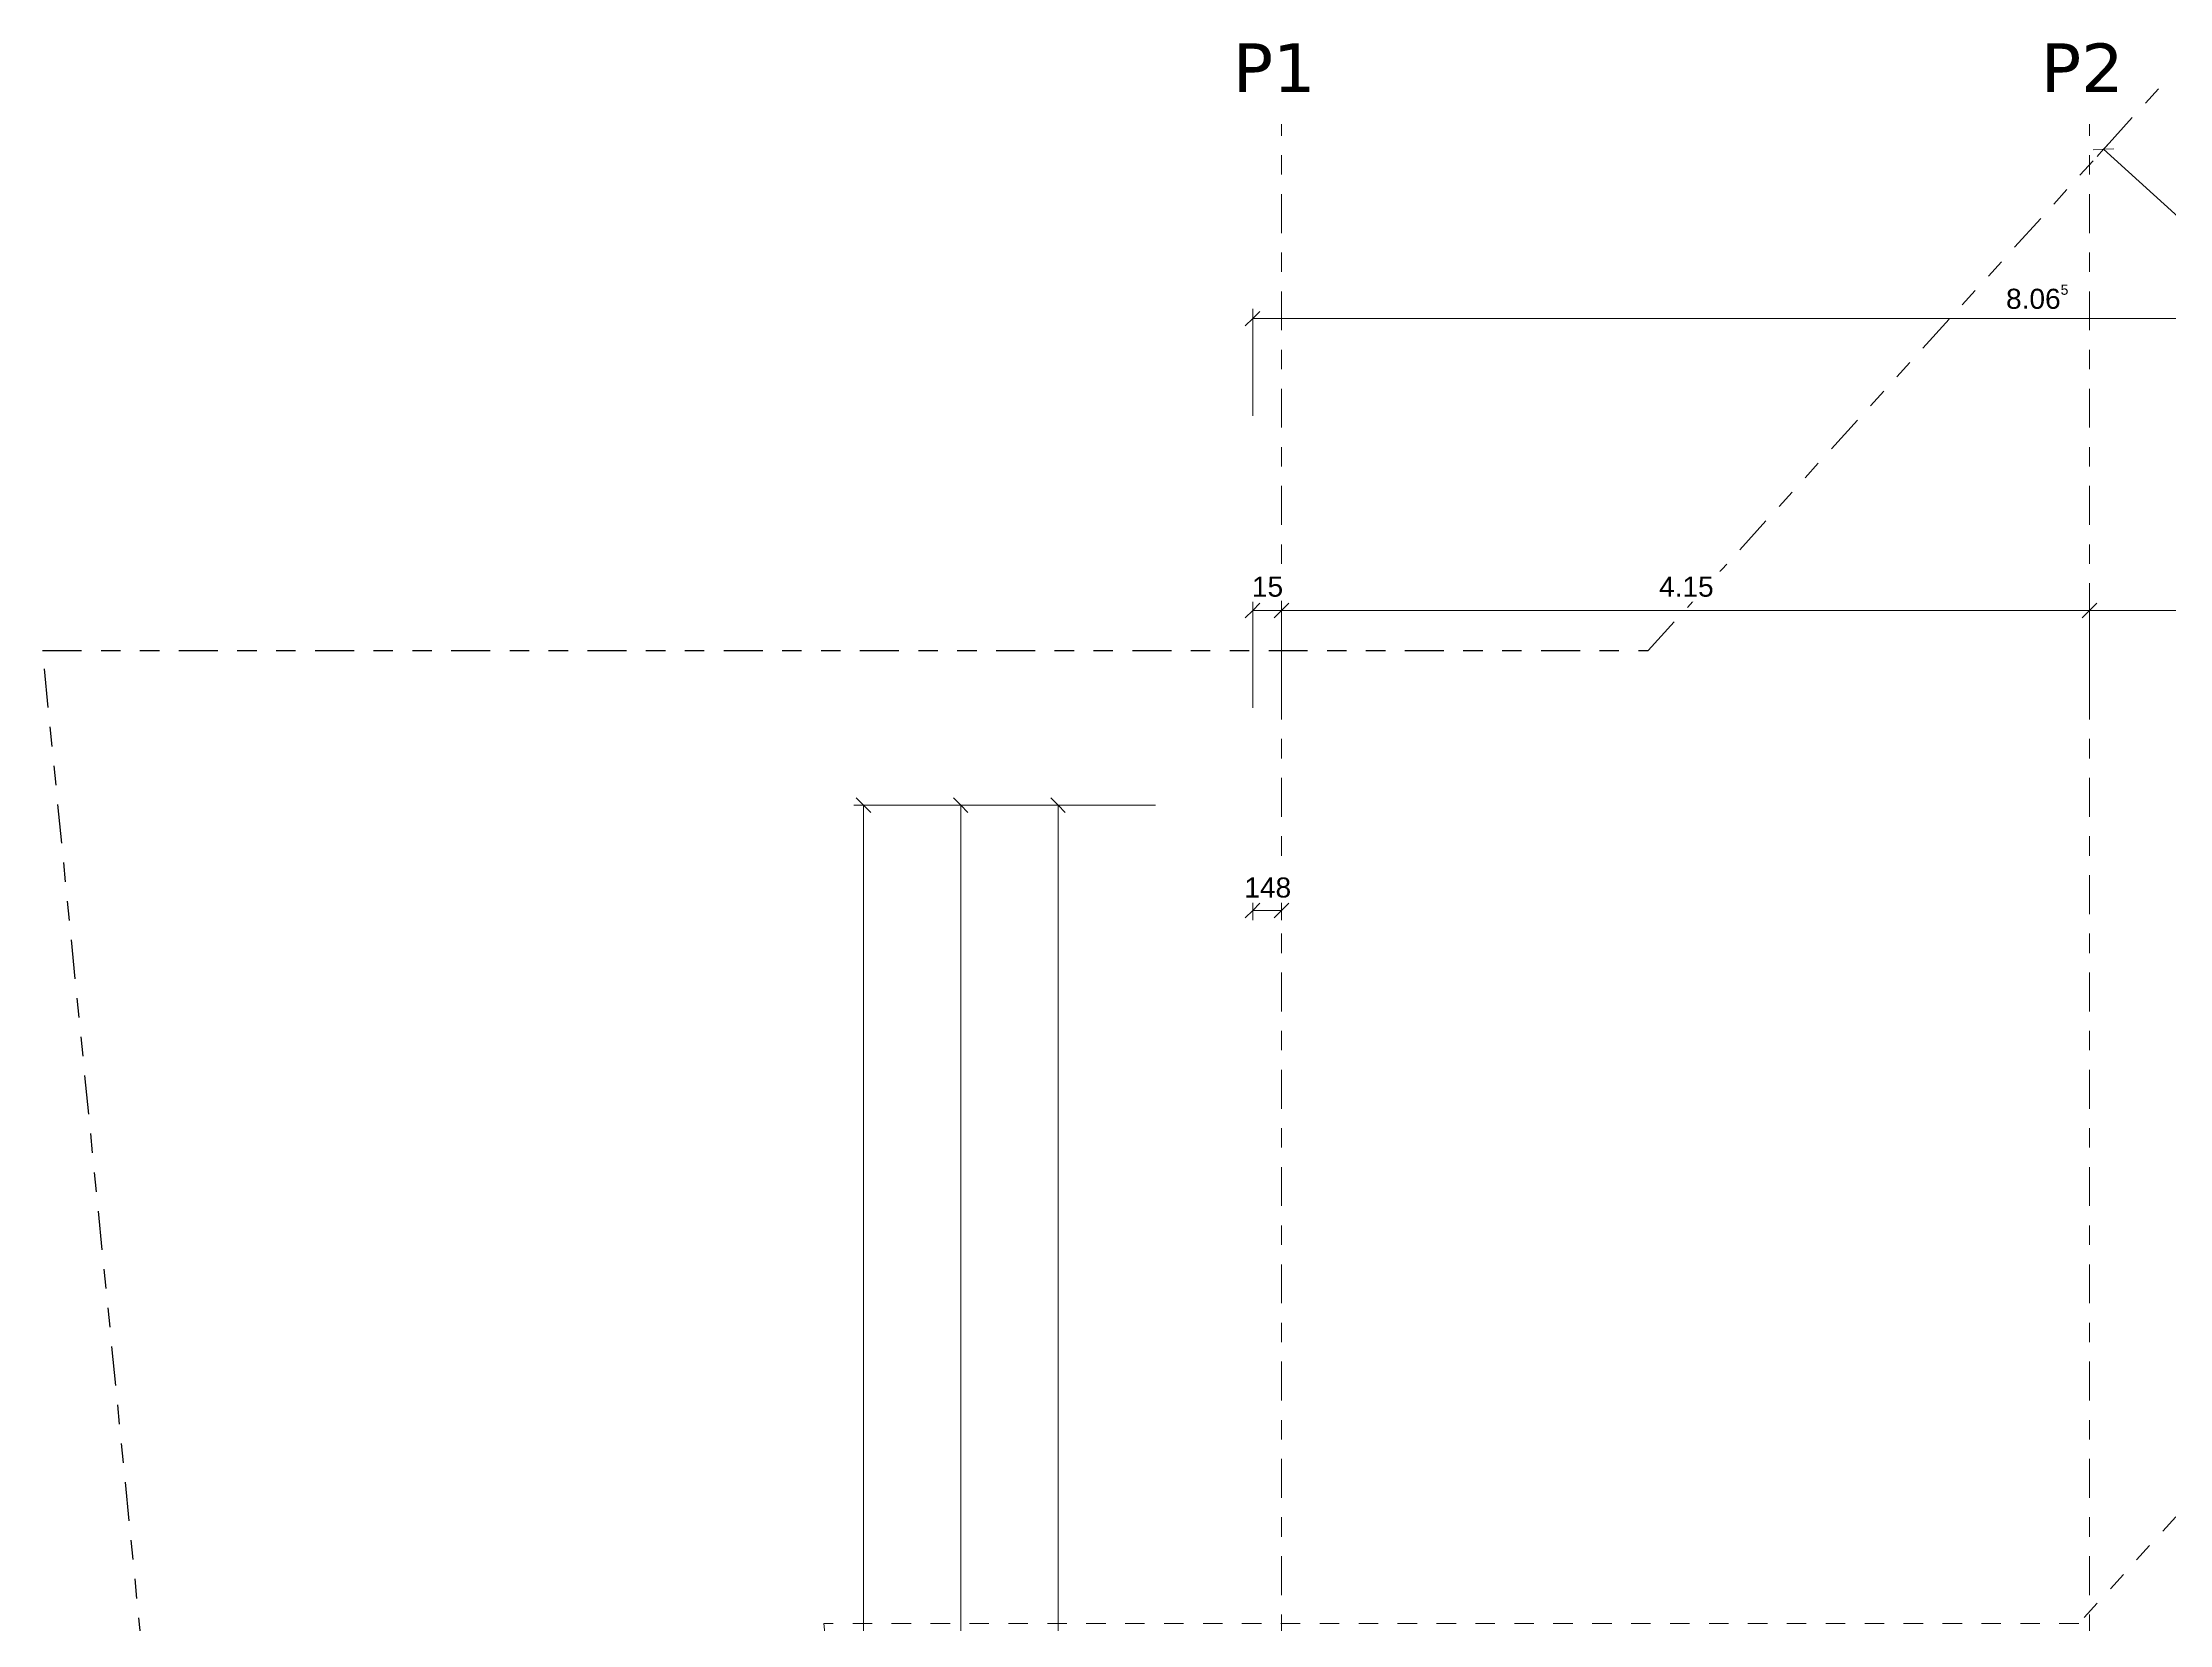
# Model space of a CAD drawing. Header units: metres. Extents: x -86 to 44, y -23 to 39.
# Drawn here: x -84.23 to -73.3, y 27.19 to 35.32 of the extents above; entities that cross this region are included whole.
import ezdxf

# ---------------------------------------------------------------- set-up
doc = ezdxf.new("R2010")
doc.units = ezdxf.units.M
for name, pattern in [('_Grundgrenze_', [0.45, 0.2, -0.05, 0.05, -0.05, 0.05, -0.05]), ('_Rasterlinie_', [0.375, 0.2, -0.05, 0.075, -0.05]), ('_Strichliert - Fein_', [0.15, 0.1, -0.05])]:
    doc.linetypes.add(name, pattern=pattern)
for name, color, linetype, lineweight in [('A-____-____-DIMS', 7, 'Continuous', 5), ('A-____-____-DIMS-50', 7, 'Continuous', 5), ('S-GRID-____-OTLN', 7, 'Continuous', 5)]:
    doc.layers.add(name, color=color, linetype=linetype, lineweight=lineweight)
for name, color, linetype, lineweight, true_color in [('A-DETL-____-OTLN', 5, 'Continuous', 9, 0x0000ff), ('C-PROP-LINE-OTLN', 7, '_Grundgrenze_', 25, 0x800000), ('S-GRID-____-IDEN', 7, 'Continuous', 9, 0x5555aa)]:
    doc.layers.add(name, color=color, linetype=linetype, lineweight=lineweight, true_color=true_color)
doc.styles.add('Arial_B', font='arial.ttf', dxfattribs={"height": 0.103175})
doc.styles.add('Verdana_B', font='verdana.ttf', dxfattribs={"height": 0.25})
doc.dimstyles.new('SUB_Ausbau', dxfattribs={"dimscale": 0.3048, "dimtxt": 0.102026, "dimasz": 0.246063, "dimexe": 0.164042, "dimexo": 0.0625, "dimgap": 0.123031, "dimtad": 1, "dimrnd": 0.005, "dimzin": 0, "dimdsep": 46, "dimtxsty": 'Arial_B', "dimblk1": 'OBLIQUE', "dimblk2": 'OBLIQUE', "dimsah": 1, "dimcen": 0.09, "dimazin": 0, "dimtfac": 1, "dimtdec": 4, "dimtix": 1, "dimtmove": 0, "dimatfit": 3, "dimfxl": 0.164042, "dimfxlon": 1, "dimtvp": 1, "dimtfill": 1, "dimtolj": 1, "dimtzin": 0, "dimarcsym": 2})
doc.dimstyles.new('SUB_Rohbau', dxfattribs={"dimscale": 0.3048, "dimtxt": 0.102026, "dimasz": 0.246063, "dimexe": 0.164042, "dimexo": 0.0625, "dimgap": 0.123031, "dimtad": 1, "dimdec": 0, "dimlfac": 1000, "dimzin": 0, "dimdsep": 46, "dimtxsty": 'Arial_B', "dimblk1": 'OBLIQUE', "dimblk2": 'OBLIQUE', "dimsah": 1, "dimcen": 0.09, "dimazin": 0, "dimtfac": 1, "dimtdec": 4, "dimtix": 1, "dimtmove": 0, "dimatfit": 3, "dimfxl": 0.164042, "dimfxlon": 1, "dimtvp": 1, "dimtfill": 1, "dimtolj": 1, "dimtzin": 0, "dimarcsym": 2})
doc.dimstyles.new('SUB_Rohbau_Aussen_Vermassung', dxfattribs={"dimscale": 0.3048, "dimtxt": 0.102026, "dimasz": 0.246063, "dimexe": 0.164042, "dimexo": 0.0625, "dimgap": 0.123031, "dimtad": 1, "dimrnd": 0.005, "dimzin": 0, "dimdsep": 46, "dimtxsty": 'Arial_B', "dimblk1": 'OBLIQUE', "dimblk2": 'OBLIQUE', "dimsah": 1, "dimcen": 0.09, "dimazin": 0, "dimtfac": 1, "dimtdec": 4, "dimtix": 1, "dimtmove": 0, "dimatfit": 3, "dimfxl": 1.64042, "dimfxlon": 1, "dimtvp": 1, "dimtfill": 1, "dimtolj": 1, "dimtzin": 0, "dimarcsym": 2})
doc.dimstyles.new('SUB_Rohbau_Aussen_Vermassung_1', dxfattribs={"dimscale": 0.3048, "dimtxt": 0.102026, "dimasz": 0.246063, "dimexe": 0.164042, "dimexo": 0.0625, "dimgap": 0.123031, "dimtad": 1, "dimdec": 1, "dimlfac": 100, "dimrnd": 0.5, "dimdsep": 46, "dimtxsty": 'Arial_B', "dimblk1": 'OBLIQUE', "dimblk2": 'OBLIQUE', "dimsah": 1, "dimcen": 0.09, "dimazin": 0, "dimtfac": 1, "dimtdec": 4, "dimtix": 1, "dimtmove": 0, "dimatfit": 3, "dimfxl": 1.64042, "dimfxlon": 1, "dimtvp": 1, "dimtfill": 1, "dimtolj": 1, "dimtzin": 0, "dimarcsym": 2})

# ---------------------------------------------------------------- blocks, each defined once
blk = doc.blocks.new('Family - ___-13919876--01_UG_OK_FFB_AF')
at = {"layer": 'C-PROP-LINE-OTLN'}
for p, q in [((-75.976, 32.196), (-73.297, 35.145)), ((-78.996, -20.339), (-84.226, 32.196)), ((-84.226, 32.196), (-75.976, 32.196))]:
    blk.add_line(p, q, dxfattribs=at)
blk = doc.blocks.new('DIMBLOCK14--01_UG_OK_FFB_AF')
at = {"layer": 'A-____-____-DIMS-50'}
for p, q in [((-80.008, 31.402), (-80.058, 31.402)), ((-80.008, 31.402), (-80.046, 31.439)), ((-80.008, -17.733), (-80.008, 31.402)), ((-80.008, 31.402), (-79.971, 31.364)), ((-80.008, 31.402), (-79.508, 31.402)), ((-80.008, -17.733), (-80.046, -17.696)), ((-80.008, -17.733), (-80.058, -17.733)), ((-80.008, -17.733), (-79.971, -17.771)), ((-80.008, -17.733), (-79.508, -17.733))]:
    blk.add_line(p, q, dxfattribs=at)
at = {"layer": 'A-____-____-DIMS-50', "color": 0, "insert": (-80.183, 6.634), "char_height": 0.10317, "width": 0.48113, "attachment_point": 1, "rotation": 90, "line_spacing_factor": 0.941778, "style": 'Arial_B', "bg_fill": 3, "box_fill_scale": 1.25, "bg_fill_color": 256, "bg_fill_true_color": 13158600, "bg_fill_transparency": 0}
blk.add_mtext('49.13\\A2\\H0.5x;\\S5^  ;\\H2x;', dxfattribs=at)
blk = doc.blocks.new('_Oblique')
at = {"color": 0, "linetype": 'ByBlock', "lineweight": -2}
blk.add_line((-0.5, -0.5), (0.5, 0.5), dxfattribs=at)
blk = doc.blocks.new('DIMBLOCK15--01_UG_OK_FFB_AF')
at = {"layer": 'A-____-____-DIMS-50'}
for p, q in [((-79.508, 31.402), (-79.558, 31.402)), ((-79.508, 31.402), (-79.546, 31.439)), ((-79.508, 31.402), (-79.508, 21.177)), ((-79.508, 31.402), (-79.471, 31.364)), ((-79.508, 31.402), (-79.008, 31.402)), ((-79.508, 21.177), (-79.546, 21.214)), ((-79.508, 21.177), (-79.558, 21.177)), ((-79.508, 21.177), (-79.471, 21.139)), ((-79.508, 21.177), (-79.008, 21.177))]:
    blk.add_line(p, q, dxfattribs=at)
at = {"layer": 'A-____-____-DIMS-50', "color": 0, "insert": (-79.683, 26.089), "char_height": 0.10317, "width": 0.48113, "attachment_point": 1, "rotation": 90, "line_spacing_factor": 0.941778, "style": 'Arial_B', "bg_fill": 3, "box_fill_scale": 1.25, "bg_fill_color": 256, "bg_fill_true_color": 13158600, "bg_fill_transparency": 0}
blk.add_mtext('10.22\\A2\\H0.5x;\\S5^  ;\\H2x;', dxfattribs=at)
blk = doc.blocks.new('DIMBLOCK28--01_UG_OK_FFB_AF')
at = {"layer": 'A-____-____-DIMS-50'}
for p, q in [((-79.008, 31.402), (-79.058, 31.402)), ((-79.008, 31.402), (-79.046, 31.439)), ((-79.008, 21.177), (-79.008, 31.402)), ((-79.008, 31.402), (-78.971, 31.364)), ((-79.008, 31.402), (-78.508, 31.402)), ((-79.008, 21.177), (-79.046, 21.214)), ((-79.008, 21.177), (-79.058, 21.177)), ((-79.008, 21.177), (-78.971, 21.139)), ((-79.008, 21.177), (-78.504, 21.177))]:
    blk.add_line(p, q, dxfattribs=at)
at = {"layer": 'A-____-____-DIMS-50', "color": 0, "insert": (-79.183, 26.089), "char_height": 0.10317, "width": 0.48113, "attachment_point": 1, "rotation": 90, "line_spacing_factor": 0.941778, "style": 'Arial_B', "bg_fill": 3, "box_fill_scale": 1.25, "bg_fill_color": 256, "bg_fill_true_color": 13158600, "bg_fill_transparency": 0}
blk.add_mtext('10.22\\A2\\H0.5x;\\S5^  ;\\H2x;', dxfattribs=at)
blk = doc.blocks.new('DIMBLOCK29--01_UG_OK_FFB_AF')
at = {"layer": 'A-____-____-DIMS-50'}
for p, q in [((-78.008, 33.902), (-78.046, 33.864)), ((-78.008, 33.902), (-78.008, 33.952)), ((-78.008, 33.902), (-77.971, 33.939)), ((-78.008, 33.902), (-69.943, 33.902)), ((-78.008, 33.902), (-78.008, 33.402)), ((-69.943, 33.902), (-69.98, 33.864)), ((-69.943, 33.902), (-69.943, 33.952)), ((-69.943, 33.902), (-69.905, 33.939)), ((-69.943, 33.902), (-69.943, 33.402))]:
    blk.add_line(p, q, dxfattribs=at)
at = {"layer": 'A-____-____-DIMS-50', "color": 0, "insert": (-74.137, 34.076), "char_height": 0.10317, "width": 0.38809, "attachment_point": 1, "line_spacing_factor": 0.941778, "style": 'Arial_B', "bg_fill": 3, "box_fill_scale": 1.25, "bg_fill_color": 256, "bg_fill_true_color": 13158600, "bg_fill_transparency": 0}
blk.add_mtext('8.06\\A2\\H0.5x;\\S5^  ;\\H2x;', dxfattribs=at)
blk = doc.blocks.new('DIMBLOCK31--01_UG_OK_FFB_AF')
at = {"layer": 'A-____-____-DIMS-50'}
for p, q in [((-78.008, 32.402), (-78.046, 32.364)), ((-78.008, 32.402), (-78.008, 32.452)), ((-78.008, 32.402), (-77.971, 32.439)), ((-78.008, 32.402), (-77.86, 32.402)), ((-78.008, 32.402), (-78.008, 31.902)), ((-77.86, 32.402), (-77.898, 32.364)), ((-77.86, 32.402), (-77.86, 32.452)), ((-77.86, 32.402), (-77.823, 32.439)), ((-77.86, 32.402), (-77.86, 31.898))]:
    blk.add_line(p, q, dxfattribs=at)
at = {"layer": 'A-____-____-DIMS-50', "color": 0, "insert": (-78.012, 32.576), "char_height": 0.1032, "width": 0.18609, "attachment_point": 1, "line_spacing_factor": 0.941778, "style": 'Arial_B', "bg_fill": 3, "box_fill_scale": 1.25, "bg_fill_color": 256, "bg_fill_true_color": 13158600, "bg_fill_transparency": 0}
blk.add_mtext('15', dxfattribs=at)
blk = doc.blocks.new('DIMBLOCK32--01_UG_OK_FFB_AF')
at = {"layer": 'A-____-____-DIMS-50'}
for p, q in [((-77.86, 32.402), (-77.898, 32.364)), ((-77.86, 32.402), (-77.86, 32.452)), ((-77.86, 32.402), (-77.823, 32.439)), ((-77.86, 32.402), (-73.708, 32.402)), ((-77.86, 32.402), (-77.86, 31.898)), ((-73.708, 32.402), (-73.746, 32.364)), ((-73.708, 32.402), (-73.708, 32.452)), ((-73.708, 32.402), (-73.671, 32.439)), ((-73.708, 32.402), (-73.708, 31.898))]:
    blk.add_line(p, q, dxfattribs=at)
at = {"layer": 'A-____-____-DIMS-50', "color": 0, "insert": (-75.92, 32.576), "char_height": 0.1032, "width": 0.32565, "attachment_point": 1, "line_spacing_factor": 0.941778, "style": 'Arial_B', "bg_fill": 3, "box_fill_scale": 1.25, "bg_fill_color": 256, "bg_fill_true_color": 13158600, "bg_fill_transparency": 0}
blk.add_mtext('4.15', dxfattribs=at)
blk = doc.blocks.new('DIMBLOCK33--01_UG_OK_FFB_AF')
at = {"layer": 'A-____-____-DIMS-50'}
for p, q in [((-73.708, 32.402), (-73.746, 32.364)), ((-73.708, 32.402), (-73.708, 32.452)), ((-73.708, 32.402), (-73.671, 32.439)), ((-73.708, 32.402), (-66.708, 32.402)), ((-73.708, 32.402), (-73.708, 31.898)), ((-66.708, 32.402), (-66.746, 32.364)), ((-66.708, 32.402), (-66.708, 32.452)), ((-66.708, 32.402), (-66.671, 32.439)), ((-66.708, 32.402), (-66.708, 31.898))]:
    blk.add_line(p, q, dxfattribs=at)
at = {"layer": 'A-____-____-DIMS-50', "color": 0, "insert": (-70.344, 32.576), "char_height": 0.1032, "width": 0.32565, "attachment_point": 1, "line_spacing_factor": 0.941778, "style": 'Arial_B', "bg_fill": 3, "box_fill_scale": 1.25, "bg_fill_color": 256, "bg_fill_true_color": 13158600, "bg_fill_transparency": 0}
blk.add_mtext('7.00', dxfattribs=at)
blk = doc.blocks.new('DIMBLOCK91--01_UG_OK_FFB_AF')
at = {"layer": 'A-____-____-DIMS-50'}
for p, q in [((-73.636, 34.772), (-73.689, 34.77)), ((-73.636, 34.772), (-73.669, 34.735)), ((-73.636, 34.772), (-73.602, 34.809)), ((-73.636, 34.772), (-73.583, 34.775)), ((-69.935, 31.41), (-73.636, 34.772)), ((-69.935, 31.41), (-69.988, 31.407)), ((-69.935, 31.41), (-69.968, 31.373)), ((-69.935, 31.41), (-69.901, 31.447)), ((-69.935, 31.41), (-69.882, 31.413))]:
    blk.add_line(p, q, dxfattribs=at)
at = {"layer": 'A-____-____-DIMS-50', "color": 0, "insert": (-71.768, 33.312), "char_height": 0.1032, "width": 0.32565, "attachment_point": 1, "rotation": 317.7459, "line_spacing_factor": 0.941778, "style": 'Arial_B', "bg_fill": 3, "box_fill_scale": 1.25, "bg_fill_color": 256, "bg_fill_true_color": 13158600, "bg_fill_transparency": 0}
blk.add_mtext('5.00', dxfattribs=at)
blk = doc.blocks.new('DIMBLOCK1347--01_UG_OK_FFB_AF')
at = {"layer": 'A-____-____-DIMS-50'}
for p, q in [((-78.008, 30.86), (-78.046, 30.823)), ((-78.008, 30.86), (-78.008, 30.91)), ((-78.008, 30.86), (-77.971, 30.898)), ((-78.008, 30.86), (-77.86, 30.86)), ((-78.008, 30.86), (-78.008, 30.81)), ((-77.86, 30.86), (-77.898, 30.823)), ((-77.86, 30.86), (-77.86, 30.91)), ((-77.86, 30.86), (-77.823, 30.898)), ((-77.86, 30.86), (-77.86, 30.81))]:
    blk.add_line(p, q, dxfattribs=at)
at = {"layer": 'A-____-____-DIMS-50', "color": 0, "insert": (-78.051, 31.03), "char_height": 0.1032, "width": 0.27984, "attachment_point": 1, "line_spacing_factor": 0.941778, "style": 'Arial_B', "bg_fill": 3, "box_fill_scale": 1.25, "bg_fill_color": 256, "bg_fill_true_color": 13158600, "bg_fill_transparency": 0}
blk.add_mtext('148', dxfattribs=at)

msp = doc.modelspace()

# ---------------------------------------------------------------- linework, layer by layer
at = {"layer": 'A-DETL-____-OTLN', "color": 133, "linetype": '_Strichliert - Fein_', "true_color": 0x4cc3d9}
for p, q in [((-69.9025, 31.4456), (-73.7633, 27.1958)), ((-73.7633, 27.1958), (-80.2114, 27.1957))]:
    msp.add_line(p, q, dxfattribs=at)
at = {"layer": 'A-DETL-____-OTLN', "color": 30, "linetype": '_Strichliert - Fein_', "true_color": 0xff8000}
msp.add_line((-80.2114, 27.1957), (-75.8289, -16.8216), dxfattribs=at)
at = {"layer": 'S-GRID-____-OTLN', "color": 8, "linetype": '_Rasterlinie_', "true_color": 0x808080}
for p, q in [((-77.8603, -20.6582), (-77.8603, 34.9016)), ((-73.708, -20.6582), (-73.708, 34.9016))]:
    msp.add_line(p, q, dxfattribs=at)

# ---------------------------------------------------------------- block references
at = {"layer": 'C-PROP-LINE-OTLN'}
msp.add_blockref('Family - ___-13919876--01_UG_OK_FFB_AF', (0, 0), dxfattribs=at)

# ---------------------------------------------------------------- texts
at = {"layer": 'S-GRID-____-IDEN', "color": 8, "lineweight": 5, "true_color": 0x808080, "char_height": 0.25, "width": 0.601266, "attachment_point": 1, "style": 'Verdana_B'}
for s, insert in [('P1', (-78.1101, 35.3161)), ('P2', (-73.9578, 35.3161))]:
    msp.add_mtext(s, dxfattribs=dict(at, insert=insert))

# ---------------------------------------------------------------- next in the draw order: dimensions: what is measured, and where the dimension line sits
at = {"layer": 'A-____-____-DIMS'}
dim = msp.add_linear_dim(base=(-69.9425, 33.9016), p1=(-78.008, 33.4016), p2=(-69.9425, 33.4016), text='\\A1;8.06\\Q;{\\A1;{\\H0.5x;\\S5^ ;}}', dimstyle='SUB_Rohbau_Aussen_Vermassung', override={"dimpost": '<>', "dimfxl": 8.065488}, dxfattribs=at)
dim.commit()
dim.dimension.update_dxf_attribs({"geometry": 'DIMBLOCK29--01_UG_OK_FFB_AF', "text_midpoint": (-73.9753, 33.9918)})
for base, p1, p2, dimstyle, override, picture, middle in [((-77.8603, 32.4016), (-78.008, 31.9016), (-77.8603, 31.8977), 'SUB_Rohbau_Aussen_Vermassung_1', {"dimpost": '<>', "dimfxl": 0.147739}, 'DIMBLOCK31--01_UG_OK_FFB_AF', (-77.9342, 32.4917)), ((-77.8603, 30.8605), (-78.008, 30.8105), (-77.8603, 30.9105), 'SUB_Rohbau', {"dimpost": '<>', "dimfxl": 0.178358}, 'DIMBLOCK1347--01_UG_OK_FFB_AF', (-77.9342, 30.9507))]:
    dim = msp.add_linear_dim(base=base, p1=p1, p2=p2, dimstyle=dimstyle, override=override, dxfattribs=at)
    dim.commit()
    dim.dimension.update_dxf_attribs({"geometry": picture, "text_midpoint": middle})
dim = msp.add_linear_dim(base=(-80.008, 31.4016), p1=(-79.508, -17.7334), p2=(-79.508, 31.4016), angle=90, text='\\A1;49.13\\Q;{\\A1;{\\H0.5x;\\S5^ ;}}', dimstyle='SUB_Rohbau_Aussen_Vermassung', override={"dimpost": '<>', "dimfxl": 49.135001}, dxfattribs=at)
dim.commit()
dim.dimension.update_dxf_attribs({"geometry": 'DIMBLOCK14--01_UG_OK_FFB_AF', "text_midpoint": (-80.0982, 6.8341)})

# ---------------------------------------------------------------- next in the draw order: dimensions: what is measured, and where the dimension line sits
dim = msp.add_linear_dim(base=(-73.708, 32.4016), p1=(-77.8603, 31.8977), p2=(-73.708, 31.8977), dimstyle='SUB_Rohbau_Aussen_Vermassung', override={"dimpost": '<>', "dimfxl": 4.152312}, dxfattribs=at)
dim.commit()
dim.dimension.update_dxf_attribs({"geometry": 'DIMBLOCK32--01_UG_OK_FFB_AF', "text_midpoint": (-75.7842, 32.4917)})
dim = msp.add_linear_dim(base=(-79.508, 21.1766), p1=(-79.008, 31.4016), p2=(-79.008, 21.1766), angle=90, text='\\A1;10.22\\Q;{\\A1;{\\H0.5x;\\S5^ ;}}', dimstyle='SUB_Rohbau_Aussen_Vermassung', override={"dimpost": '<>', "dimfxl": 10.225001}, dxfattribs=at)
dim.commit()
dim.dimension.update_dxf_attribs({"geometry": 'DIMBLOCK15--01_UG_OK_FFB_AF', "text_midpoint": (-79.5982, 26.2891)})

# ---------------------------------------------------------------- next in the draw order: dimensions: what is measured, and where the dimension line sits
dim = msp.add_linear_dim(base=(-66.708, 32.4016), p1=(-73.708, 31.8977), p2=(-66.708, 31.8977), dimstyle='SUB_Rohbau_Aussen_Vermassung', override={"dimpost": '<>', "dimfxl": 7}, dxfattribs=at)
dim.commit()
dim.dimension.update_dxf_attribs({"geometry": 'DIMBLOCK33--01_UG_OK_FFB_AF', "text_midpoint": (-70.208, 32.4917)})
dim = msp.add_linear_dim(base=(-79.008, 31.4016), p1=(-78.5041, 21.1766), p2=(-78.508, 31.4016), angle=90, text='\\A1;10.22\\Q;{\\A1;{\\H0.5x;\\S5^ ;}}', dimstyle='SUB_Rohbau_Aussen_Vermassung', override={"dimpost": '<>', "dimfxl": 10.225002}, dxfattribs=at)
dim.commit()
dim.dimension.update_dxf_attribs({"geometry": 'DIMBLOCK28--01_UG_OK_FFB_AF', "text_midpoint": (-79.0982, 26.2891)})

# ---------------------------------------------------------------- next in the draw order: dimensions: what is measured, and where the dimension line sits
dim = msp.add_linear_dim(base=(-73.6357, 34.7721), p1=(-69.9685, 31.373), p2=(-73.6693, 34.7351), angle=317.74587, dimstyle='SUB_Ausbau', override={"dimpost": '<>', "dimfxl": 5}, dxfattribs=at)
dim.commit()
dim.dimension.update_dxf_attribs({"geometry": 'DIMBLOCK91--01_UG_OK_FFB_AF', "text_midpoint": (-71.7246, 33.1578)})

doc.saveas('drawing.dxf')
